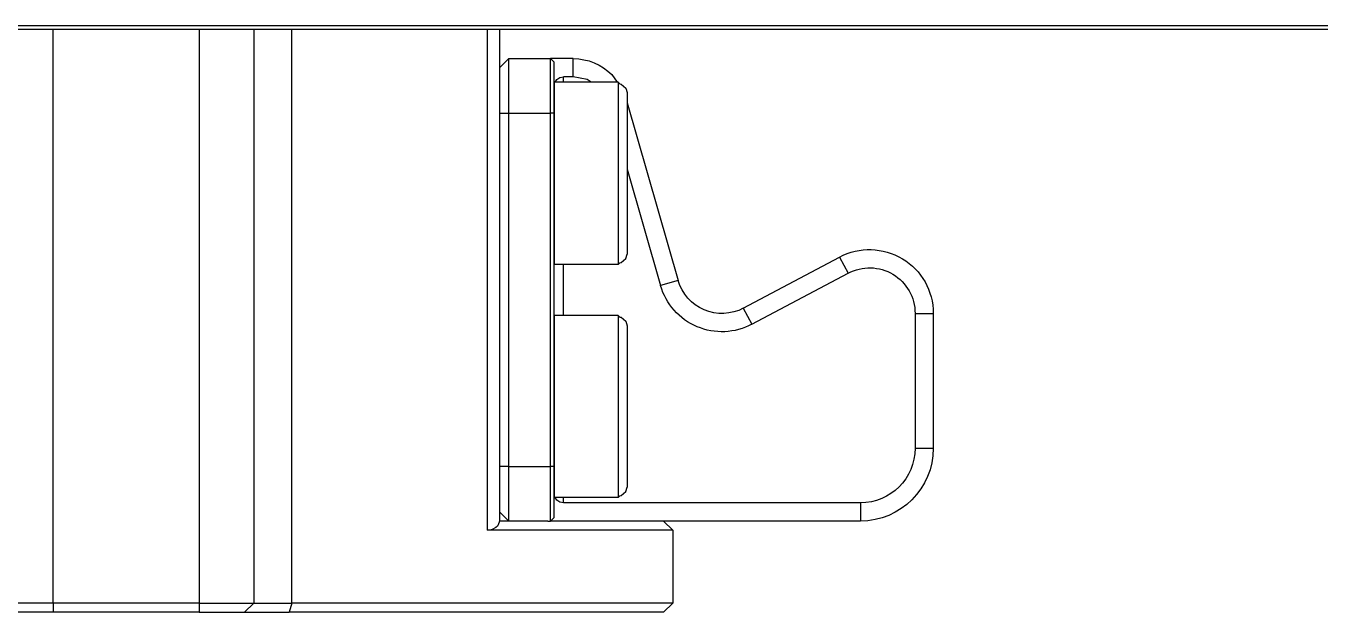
# Model space of a CAD drawing. Header units: millimetres. Extents: x -73584 to -37571, y -61249 to -50748.
# Drawn here: x -54164.8 to -54093.7, y -59307.8 to -59275.6 of the extents above; entities that cross this region are included whole.
import ezdxf

# ---------------------------------------------------------------- set-up
doc = ezdxf.new("R2010")
doc.units = ezdxf.units.MM
doc.header["$LTSCALE"] = 200
doc.layers.add('DIM', color=3, linetype='Continuous')

# ---------------------------------------------------------------- blocks, each defined once
blk = doc.blocks.new('23-D1020-B_EXTRUSION-MAIN-BODY_BASESTAND-0_5m_Absen-PL__363', base_point=(418.75, -61.98))
at = {"color": 7, "linetype": 'Continuous'}
for p, q in [((434.257, -61.78), (873.608, -61.78)), ((434.174, -61.98), (873.608, -61.98))]:
    blk.add_line(p, q, dxfattribs=at)
blk = doc.blocks.new('LOW-HEAD-SOCKET-CAP-SCREW_DIN-7984_M6x10_A2-70_STAINLESS-STEEL_3__372', base_point=(766.25, -87.68))
at = {"color": 7, "linetype": 'Continuous'}
for p, q in [((766.317, -78.002), (766.25, -78.249)), ((766.579, -77.786), (766.317, -78.002)), ((766.662, -77.772), (766.579, -77.786)), ((766.75, -77.68), (766.662, -77.772)), ((766.75, -77.68), (766.75, -77.756)), ((766.75, -77.68), (770.25, -77.68)), ((770.25, -77.68), (770.25, -87.68)), ((766.25, -78.249), (766.25, -87.112)), ((766.317, -87.358), (766.25, -87.112)), ((766.579, -87.575), (766.317, -87.358)), ((766.662, -87.589), (766.579, -87.575)), ((766.75, -87.68), (766.662, -87.589)), ((766.75, -87.68), (770.25, -87.68))]:
    blk.add_line(p, q, dxfattribs=at)
at = {"color": 140, "linetype": 'Continuous'}
blk.add_line((766.75, -77.756), (766.75, -87.68), dxfattribs=at)
blk = doc.blocks.new('LOW-HEAD-SOCKET-CAP-SCREW_DIN-7984_M6x10_A2-70_STAINLESS-STEEL_2__373', base_point=(766.25, -74.88))
at = {"color": 7, "linetype": 'Continuous'}
for p, q in [((766.317, -65.202), (766.25, -65.449)), ((766.579, -64.986), (766.317, -65.202)), ((766.662, -64.972), (766.579, -64.986)), ((766.75, -64.88), (766.662, -64.972)), ((766.75, -64.88), (766.75, -64.956)), ((766.75, -64.88), (770.25, -64.88)), ((770.25, -64.88), (770.25, -74.88)), ((766.25, -65.449), (766.25, -74.312)), ((766.317, -74.558), (766.25, -74.312)), ((766.579, -74.775), (766.317, -74.558)), ((766.662, -74.789), (766.579, -74.775)), ((766.75, -74.88), (766.662, -74.789)), ((766.75, -74.88), (770.25, -74.88))]:
    blk.add_line(p, q, dxfattribs=at)
at = {"color": 140, "linetype": 'Continuous'}
blk.add_line((766.75, -64.956), (766.75, -74.88), dxfattribs=at)
blk = doc.blocks.new('23-D0469-A_CLAMP-HOOK_Absen-M2_9__374', base_point=(749.45, -88.98))
at = {"color": 140, "linetype": 'Continuous'}
for p, q in [((769.209, -64.58), (769.209, -63.58)), ((769.75, -64.88), (769.75, -64.58)), ((770.25, -66.58), (770.45, -66.58)), ((772.75, -66.58), (770.45, -66.58)), ((773.25, -66.58), (772.75, -66.58)), ((754.593, -74.479), (754.124, -75.361)), ((769.75, -77.68), (769.75, -74.88)), ((763.453, -75.769), (764.414, -76.045)), ((759.876, -77.288), (759.407, -78.171)), ((750.45, -77.569), (749.45, -77.569)), ((750.45, -84.98), (749.45, -84.98)), ((770.25, -85.98), (770.45, -85.98)), ((772.75, -85.98), (770.45, -85.98)), ((772.75, -85.98), (773.25, -85.98)), ((753.45, -87.98), (753.45, -88.98)), ((769.75, -87.98), (769.75, -87.68))]:
    blk.add_line(p, q, dxfattribs=at)
at = {"color": 7, "linetype": 'Continuous'}
for p, q in [((769.209, -63.58), (770.45, -63.58)), ((770.45, -63.58), (770.25, -63.78)), ((770.25, -66.58), (770.25, -63.78)), ((770.45, -66.58), (770.45, -63.58)), ((772.75, -63.58), (770.45, -63.58)), ((772.75, -66.58), (772.75, -63.58)), ((773.25, -64.08), (772.75, -63.58)), ((767.088, -64.459), (766.806, -64.88)), ((768.444, -64.732), (769.209, -64.58)), ((769.209, -64.58), (769.75, -64.58)), ((769.941, -64.618), (769.75, -64.58)), ((770.104, -64.727), (769.941, -64.618)), ((768.222, -64.88), (768.444, -64.732)), ((770.206, -64.88), (770.104, -64.727)), ((766.25, -66.016), (763.453, -75.769)), ((770.25, -85.98), (770.25, -66.58)), ((770.45, -85.98), (770.45, -66.58)), ((772.75, -85.98), (772.75, -66.58)), ((766.25, -69.644), (764.414, -76.045)), ((759.876, -77.288), (754.593, -74.479)), ((759.407, -78.171), (754.124, -75.361)), ((749.45, -77.569), (749.45, -84.98)), ((750.45, -77.569), (750.45, -84.98)), ((770.25, -88.78), (770.25, -85.98)), ((770.45, -88.98), (770.45, -85.98)), ((772.75, -88.98), (772.75, -85.98)), ((753.45, -87.98), (769.75, -87.98)), ((769.75, -87.98), (769.941, -87.942)), ((769.941, -87.942), (770.104, -87.834)), ((770.104, -87.834), (770.206, -87.68)), ((770.45, -88.98), (770.25, -88.78)), ((773.25, -88.48), (772.75, -88.98)), ((753.45, -88.98), (765.96, -88.98)), ((770.608, -88.98), (770.45, -88.98))]:
    blk.add_line(p, q, dxfattribs=at)
for centre, radius, start, end in [((769.209, -66.58), 3, 89.99995, 134.99998), ((752.95, -77.569), 3.5, 62, 180), ((752.95, -77.569), 2.5, 62, 180), ((761.05, -75.08), 2.5, 242, 344), ((761.05, -75.08), 3.5, 242, 344), ((753.45, -84.98), 4, 180, 270), ((753.45, -84.98), 3, 180, 270)]:
    blk.add_arc(centre, radius, start, end, dxfattribs=at)
blk = doc.blocks.new('PH_23-CLAMP-HOOK_2__375', base_point=(749.45, -88.98))
for name, p in [('23-D0469-A_CLAMP-HOOK_Absen-M2_9__374', (749.45, -88.98)), ('LOW-HEAD-SOCKET-CAP-SCREW_DIN-7984_M6x10_A2-70_STAINLESS-STEEL_2__373', (766.25, -74.88)), ('LOW-HEAD-SOCKET-CAP-SCREW_DIN-7984_M6x10_A2-70_STAINLESS-STEEL_3__372', (766.25, -87.68))]:
    blk.add_blockref(name, p)
blk = doc.blocks.new('23-D0468-B_SLOT-CLAMP-SUPPORT_STACKING_Absen__380', base_point=(763.75, -93.98))
at = {"color": 7, "linetype": 'Continuous'}
for p, q in [((773.25, -61.98), (773.25, -88.98)), ((786.75, -61.98), (786.75, -93.48)), ((800.75, -93.48), (800.75, -61.98)), ((814.25, -61.98), (814.25, -88.98)), ((763.75, -89.48), (764.25, -88.98)), ((763.75, -89.48), (773.929, -89.48)), ((763.75, -89.48), (763.75, -93.48)), ((765.96, -88.98), (766.916, -88.98)), ((766.916, -88.98), (770.45, -88.98)), ((770.608, -88.98), (771.455, -88.98)), ((771.455, -88.98), (773.261, -88.98)), ((773.261, -88.98), (773.326, -89.18)), ((773.326, -89.18), (773.37, -89.25)), ((773.37, -89.25), (773.456, -89.339)), ((773.456, -89.339), (773.659, -89.444)), ((773.659, -89.444), (773.717, -89.459)), ((773.717, -89.459), (773.929, -89.48)), ((813.571, -89.48), (813.783, -89.459)), ((823.75, -89.48), (813.571, -89.48)), ((813.783, -89.459), (813.841, -89.444)), ((813.841, -89.444), (814.043, -89.339)), ((814.043, -89.339), (814.13, -89.25)), ((814.13, -89.25), (814.174, -89.18)), ((814.174, -89.18), (814.239, -88.98)), ((816.045, -88.98), (814.239, -88.98)), ((816.892, -88.98), (816.045, -88.98)), ((820.584, -88.98), (817.05, -88.98)), ((821.54, -88.98), (820.584, -88.98)), ((823.75, -89.48), (823.25, -88.98)), ((823.75, -93.48), (823.75, -89.48)), ((763.75, -93.48), (784.659, -93.48)), ((763.75, -93.48), (764.25, -93.98)), ((786.75, -93.48), (784.659, -93.48)), ((787.25, -93.98), (786.75, -93.48)), ((789.75, -93.48), (786.75, -93.48)), ((789.75, -93.48), (797.75, -93.48)), ((797.75, -93.48), (800.75, -93.48)), ((800.75, -93.48), (800.25, -93.98)), ((802.841, -93.48), (800.75, -93.48)), ((823.75, -93.48), (802.841, -93.48)), ((823.75, -93.48), (823.25, -93.98)), ((764.25, -93.98), (784.811, -93.98)), ((787.25, -93.98), (784.811, -93.98)), ((789.75, -93.98), (787.25, -93.98)), ((789.75, -93.98), (797.75, -93.98)), ((797.75, -93.98), (800.25, -93.98)), ((802.689, -93.98), (800.25, -93.98)), ((823.25, -93.98), (802.689, -93.98))]:
    blk.add_line(p, q, dxfattribs=at)
at = {"color": 140, "linetype": 'Continuous'}
for p, q in [((773.929, -61.98), (773.929, -89.48)), ((784.659, -93.48), (784.659, -61.98)), ((789.75, -61.98), (789.75, -93.48)), ((797.75, -93.48), (797.75, -61.98)), ((802.841, -93.48), (802.841, -61.98)), ((813.571, -61.98), (813.571, -89.48)), ((784.659, -93.48), (784.811, -93.98)), ((789.75, -93.48), (789.75, -93.98)), ((797.75, -93.48), (797.75, -93.98)), ((802.841, -93.48), (802.689, -93.98))]:
    blk.add_line(p, q, dxfattribs=at)
blk = doc.blocks.new('23-A0233-B_SLOT-CONNECT-COMPONENTS_BASESTAND_Absen-M2_9__381', base_point=(749.45, -93.98))
for name, p in [('23-D0468-B_SLOT-CLAMP-SUPPORT_STACKING_Absen__380', (763.75, -93.98)), ('PH_23-CLAMP-HOOK_2__375', (749.45, -88.98))]:
    blk.add_blockref(name, p)
blk = doc.blocks.new('Top1', base_point=(668.75, -75.52))
for name, p in [('23-D1020-B_EXTRUSION-MAIN-BODY_BASESTAND-0_5m_Absen-PL__363', (418.75, -61.98)), ('23-A0233-B_SLOT-CONNECT-COMPONENTS_BASESTAND_Absen-M2_9__381', (749.45, -93.98))]:
    blk.add_blockref(name, p)
blk = doc.blocks.new('*U1115')
at = {"xscale": -1, "rotation": 359.9999999999976}
blk.add_blockref('Top1', (0, -53.713), dxfattribs=at)
blk = doc.blocks.new('*U1116')
at = {"layer": 'DIM', "color": 0, "linetype": 'ByBlock', "lineweight": -2, "transparency": 16777216}
blk.add_blockref('*U1115', (500, 0), dxfattribs=at)

msp = doc.modelspace()

# ---------------------------------------------------------------- block references
at = {"layer": 'DIM', "color": 0}
msp.add_blockref('*U1116', (-54534.278, -59235.614), dxfattribs=at)

doc.saveas('drawing.dxf')
